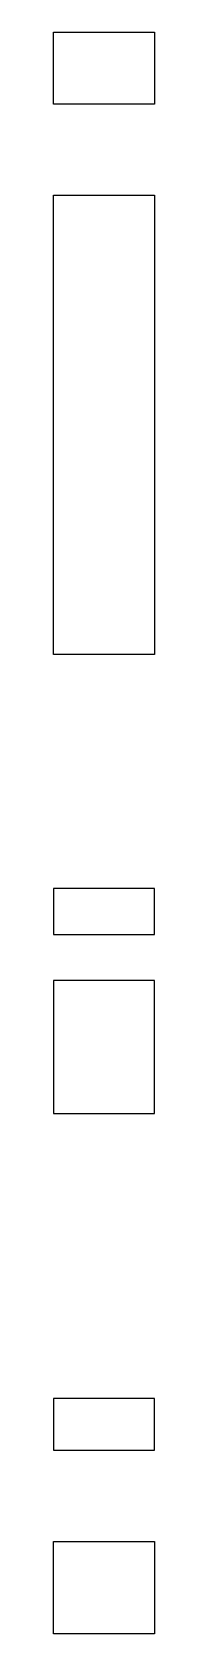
# Model space of a CAD drawing. Header units: metres. Extents: x -18.5 to -15.6, y -1.1 to 46.5.
import ezdxf

# ---------------------------------------------------------------- set-up
doc = ezdxf.new("R2010")
doc.units = ezdxf.units.M

msp = doc.modelspace()

# ---------------------------------------------------------------- linework, layer by layer
for p, q in [((-18.55, 44.866), (-18.55, 46.5)), ((-18.55, 46.5), (-17.449, 46.5)), ((-17.449, 46.5), (-15.55, 46.5)), ((-17.449, 46.5), (-17.449, 46.5)), ((-15.55, 46.5), (-15.55, 46.308)), ((-15.55, 46.308), (-15.55, 45.405)), ((-15.55, 45.405), (-15.55, 45.385)), ((-15.55, 45.385), (-15.55, 45.291)), ((-15.55, 45.291), (-15.55, 45.099)), ((-18.55, 44.78), (-18.55, 44.866)), ((-18.55, 44.602), (-18.55, 44.78)), ((-15.55, 45.099), (-15.55, 44.783)), ((-15.55, 44.783), (-15.55, 44.358)), ((-18.55, 44.358), (-18.55, 44.602)), ((-18.313, 44.358), (-18.55, 44.358)), ((-15.55, 44.358), (-18.313, 44.358)), ((-18.55, 41.497), (-18.55, 41.652)), ((-18.55, 41.652), (-17.235, 41.652)), ((-18.55, 40.516), (-18.55, 41.497)), ((-17.235, 41.652), (-15.55, 41.652)), ((-17.235, 41.652), (-17.235, 41.652)), ((-15.55, 41.652), (-15.55, 41.497)), ((-15.55, 41.497), (-15.55, 41.444)), ((-15.55, 41.444), (-15.55, 33.425)), ((-18.55, 29.255), (-18.55, 40.516)), ((-15.55, 33.425), (-15.55, 28.002)), ((-18.55, 28.002), (-18.55, 29.255)), ((-17.194, 28.002), (-18.55, 28.002)), ((-15.55, 28.002), (-17.194, 28.002)), ((-18.133, 21.05), (-18.55, 21.05)), ((-18.55, 21.05), (-18.55, 20.831)), ((-15.55, 21.05), (-18.133, 21.05)), ((-15.55, 20.831), (-15.55, 21.05)), ((-18.55, 20.831), (-18.55, 20.754)), ((-18.55, 20.754), (-18.55, 20.586)), ((-18.55, 20.586), (-18.55, 20.24)), ((-15.55, 20.754), (-15.55, 20.831)), ((-15.55, 20.586), (-15.55, 20.754)), ((-15.55, 20.24), (-15.55, 20.586)), ((-18.55, 20.24), (-18.55, 19.686)), ((-15.55, 19.686), (-15.55, 20.24)), ((-18.55, 19.686), (-18.146, 19.686)), ((-18.146, 19.686), (-15.55, 19.686)), ((-18.146, 19.686), (-18.146, 19.686)), ((-15.954, 18.314), (-18.55, 18.314)), ((-18.55, 18.314), (-18.55, 17.629)), ((-15.55, 18.314), (-15.954, 18.314)), ((-15.55, 17.629), (-15.55, 18.314)), ((-18.55, 17.629), (-18.55, 16.88)), ((-15.55, 16.88), (-15.55, 17.629)), ((-18.55, 16.88), (-18.55, 16.25)), ((-15.55, 16.25), (-15.55, 16.88)), ((-18.55, 16.25), (-18.55, 15.764)), ((-15.55, 15.764), (-15.55, 16.25)), ((-18.55, 15.764), (-18.55, 15.417)), ((-15.55, 15.417), (-15.55, 15.764)), ((-18.55, 15.417), (-18.55, 14.362)), ((-15.55, 15.196), (-15.55, 15.417)), ((-15.55, 14.362), (-15.55, 15.196)), ((-18.55, 14.362), (-16.829, 14.362)), ((-16.829, 14.362), (-15.55, 14.362)), ((-16.829, 14.362), (-16.829, 14.362)), ((-17.104, 5.9), (-18.55, 5.9)), ((-18.55, 5.9), (-18.55, 4.967)), ((-15.55, 5.9), (-17.104, 5.9)), ((-15.55, 5.106), (-15.55, 5.9)), ((-18.55, 4.967), (-18.55, 4.715)), ((-15.55, 4.967), (-15.55, 5.106)), ((-15.55, 4.715), (-15.55, 4.967)), ((-18.55, 4.715), (-18.55, 4.358)), ((-18.55, 4.358), (-18.313, 4.358)), ((-18.313, 4.358), (-15.55, 4.358)), ((-18.313, 4.358), (-18.313, 4.358)), ((-15.55, 4.358), (-15.55, 4.715)), ((-18.55, 1.515), (-18.55, 1.652)), ((-18.55, 1.652), (-17.235, 1.652)), ((-18.55, 1.279), (-18.55, 1.515)), ((-17.235, 1.652), (-15.55, 1.652)), ((-17.235, 1.652), (-17.235, 1.652)), ((-15.55, 1.652), (-15.55, 1.399)), ((-18.55, 1.133), (-18.55, 1.279)), ((-18.55, -0.236), (-18.55, 1.133)), ((-15.55, 1.399), (-15.55, 0.94)), ((-15.55, 0.94), (-15.55, 0.63)), ((-15.55, 0.63), (-15.55, 0.443)), ((-15.55, 0.443), (-15.55, -0.675)), ((-18.55, -0.322), (-18.55, -0.236)), ((-18.55, -0.35), (-18.55, -0.322)), ((-18.55, -1.1), (-18.55, -0.35)), ((-15.55, -0.675), (-15.55, -0.766)), ((-15.55, -0.766), (-15.55, -0.826)), ((-15.55, -0.826), (-15.55, -0.862)), ((-15.55, -0.862), (-15.55, -1.1)), ((-15.725, -1.1), (-18.55, -1.1)), ((-15.55, -1.1), (-15.725, -1.1))]:
    msp.add_line(p, q)

doc.saveas('drawing.dxf')
